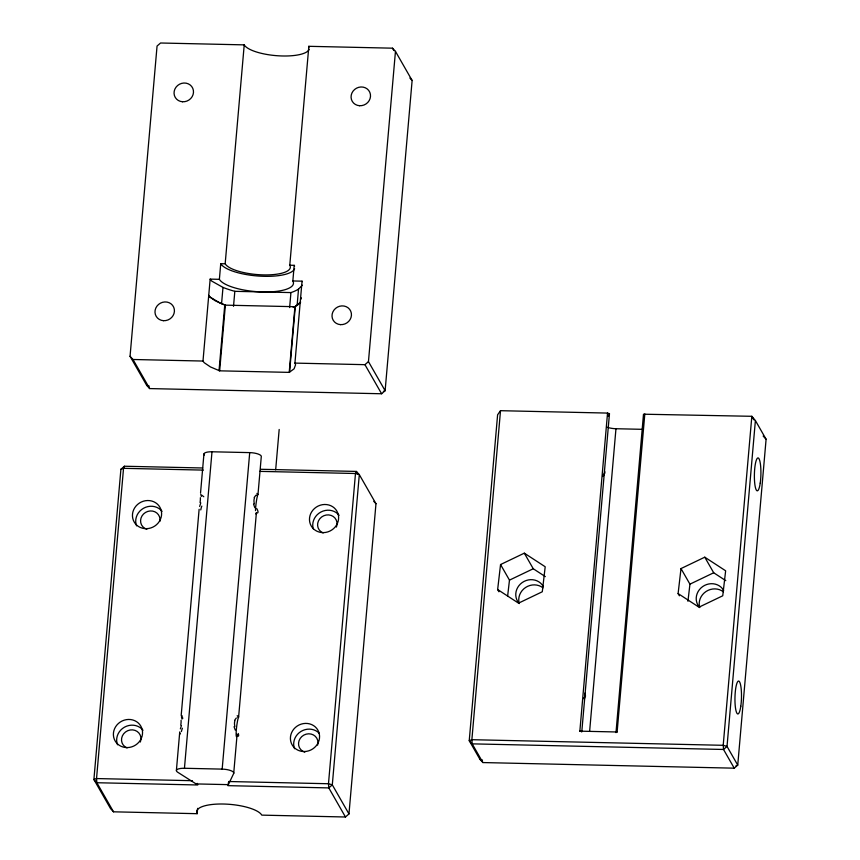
<?xml version="1.0" encoding="UTF-8"?>
<svg xmlns="http://www.w3.org/2000/svg" width="860" height="860" viewBox="0 0 860 860"><rect width="100%" height="100%" fill="white"/><g stroke="black" fill="none" stroke-linecap="round" stroke-linejoin="round"><path stroke-width="1.29" d="M199.122 509.281L181.18 715.477M302.312 281.671A40.302 12.287 5 0 0 302.064 281.166L292.841 280.962A37.474 11.427 5 0 1 262.88 291.959A37.474 11.427 5 0 1 219.386 279.328L220.74 263.687L225.169 263.784A32.959 10.051 5 0 0 263.429 274.899A32.959 10.051 5 0 0 289.777 265.224L308.837 46.311L392.504 48.181L395.46 51.374L412.123 80.474L385.119 390.709L381.614 393.762L149.672 388.58L146.716 385.387L130.053 356.287L157.057 46.053L160.562 43L244.219 44.87A32.959 10.051 5 0 0 277.715 55.76A32.959 10.051 5 0 0 309.181 49.278M202.734 467.99L124.399 466.238L120.905 469.291L93.901 779.525L110.564 808.626L113.52 811.818L197.176 813.689A32.959 10.051 5 0 1 223.535 804.025A32.959 10.051 5 0 1 261.795 815.13L345.462 817L348.966 813.947L375.971 503.713L359.308 474.612L356.341 471.42L260.763 469.281M302.053 281.166L294.926 363.103A40.119 12.234 5 0 1 295.55 364.833L294.088 368.822L289.218 372.38L219.655 370.832L210.506 366.962L204.357 362.802A39.958 12.191 5 0 1 202.992 361.05L210.162 279.113L219.386 279.328M176.397 770.42L179.74 731.914M200.552 492.834L203.938 453.929M210.162 279.113A40.302 12.287 5 0 0 211.85 281.156L222.987 287.412L221.568 303.677L225.374 305.149L294.937 306.708L300.591 302.043M225.169 263.784L244.219 44.87M236.973 735.891L233.705 773.419L228.384 784.642L196.08 783.922L177.601 772.172A9.89 3.021 5 0 1 184.448 768.27L211.99 451.779L249.712 452.618A9.89 3.021 5 0 1 261.257 456.929L257.989 494.457M219.042 370.606L224.761 304.935M219.655 370.832L225.374 305.149M233.511 306.343L234.823 291.325A62.834 19.167 5 0 1 222.987 287.412M197.176 813.689L197.65 808.346M233.705 773.419A9.89 3.021 5 0 0 222.17 769.12L249.712 452.618M238.607 717.133L256.355 513.226M289.627 307.59L290.938 292.583A62.834 19.167 5 0 0 298.527 289.1L302.322 285.176M275.662 469.872L279.177 429.473M292.841 280.962L294.206 265.332L289.777 265.224M289.218 372.38L294.937 306.708M289.583 372.176L295.292 306.504M298.527 289.1L297.119 305.364A62.834 19.167 5 0 1 293.174 307.461M383.356 391.354L385.119 390.709L368.456 361.619L395.46 51.374M581.779 731.871L609.471 413.692L607.536 413.079L500.509 410.693L471.871 739.697L472.194 743.857L482.911 762.562L734.236 768.173L737.74 765.12L766.099 439.245L755.392 420.54L751.833 416.304L643.495 414.208L615.986 732.634M581.65 731.58L579.855 731.161L607.536 413.079M589.67 730.774L615.964 428.731A9.89 3.021 5 0 1 607.364 427.259M615.814 732.29L617.125 731.989L644.817 413.918M755.392 420.54L727.022 746.415L737.74 765.12L735.977 765.765M497.65 589.541L500.552 564.547L524.321 553.163L545.197 566.761L542.294 591.755L518.526 603.15L497.65 589.541L498.929 591.777M507.647 595.926L509.475 580.134L500.552 564.547M678.11 593.572L681.002 568.578L704.77 557.183L725.646 570.793L722.744 595.787L698.976 607.171L678.11 593.572L679.379 595.797M687.946 601.269L689.935 584.166L681.002 568.578M228.222 783.901L227.9 785.653L328.8 787.911L332.304 784.847L359.308 474.612L355.481 473.505L259.655 471.366M228.33 783.299L228.534 782.17M584.725 698.083L584.886 696.245M604.139 474.978L604.311 473.108M199.66 506.475L200.767 502.853M181.46 725.496L180.374 728.893M124.399 466.238L123.539 468.324L96.535 778.558L96.857 782.729L113.52 811.818M608.342 416.165L609.461 413.8M234.597 720.304L236.306 718.014M254.195 497.488L255.893 495.252M300.559 302.139L297.861 304.881M500.509 410.693L497.607 414.789L469.237 740.664L479.955 759.369L482.911 762.562M294.926 363.103L364.952 364.672L368.456 361.619M509.475 580.134L533.254 568.75L545.337 576.619M689.935 584.166L713.703 572.771L725.786 580.65M120.905 469.291L123.539 468.324L203.39 470.108M234.823 291.325L290.938 292.583M130.053 356.287L133.01 359.491L202.992 361.05M615.964 428.731L642.334 429.323M579.855 731.161L617.125 731.989M184.448 768.27L222.17 769.12M192.361 780.697L96.535 778.558L93.901 779.525L96.857 782.729L197.746 784.986L197.209 783.352M228.652 781.514L328.477 783.739L332.304 784.847L348.966 813.947M146.716 385.387L149.264 386.129M479.955 759.369L482.503 760.1M220.289 303.139L210.076 297.13A39.958 12.191 5 0 1 208.7 295.378L208.754 295.378A40.302 12.287 5 0 0 210.431 297.41L215.097 300.688L221.579 303.709A62.834 19.167 5 0 0 225.524 305.16M763.142 436.041L766.099 439.245M409.897 78.067L412.123 80.474M373.745 501.305L375.971 503.713M753.833 419.787L751.833 416.304L723.206 745.308L723.529 749.468L734.236 768.173M704.77 557.183L713.703 572.771M392.504 48.181L393.837 50.503M524.321 553.163L533.254 568.75M364.952 364.672L381.614 393.762M357.674 473.742L356.341 471.42L355.481 473.505L328.477 783.739L328.8 787.911L345.462 817M133.01 359.491L149.672 388.58M235.253 730.108L234.049 726.678M254.807 507.712L253.539 504.035M181.428 716.788L182.008 719.121M236.865 734.203L237.016 734.795M200.745 494.027L201.326 496.5M204.336 455.015A9.89 3.021 5 0 1 211.99 451.779M146.845 529.276A9.89 9.213 -29.8 0 1 141.008 518.096A9.89 9.213 -29.8 0 1 152.575 511.077A9.89 9.213 -29.8 0 1 159.874 521.375M322.984 532.91A9.89 9.213 -29.8 0 1 318.469 520.891A9.89 9.213 -29.8 0 1 331.068 515.398A9.89 9.213 -29.8 0 1 336.41 527.051M313.266 528.879A14.835 13.824 -29.8 0 1 320.952 512.001A14.835 13.824 -29.8 0 1 339.109 515.29M136.557 525.869A14.835 13.824 -29.8 0 1 143.47 508.303A14.835 13.824 -29.8 0 1 162.088 511.345M304.805 752.145A9.89 9.213 -29.8 0 1 299.065 740.675A9.89 9.213 -29.8 0 1 311.127 734.064A9.89 9.213 -29.8 0 1 317.641 745.104M294.529 748.737A14.835 13.824 -29.8 0 1 300.978 731.441A14.835 13.824 -29.8 0 1 319.404 733.462M126.915 747.878A9.89 9.213 -29.8 0 1 122.389 735.859A9.89 9.213 -29.8 0 1 134.988 730.366A9.89 9.213 -29.8 0 1 140.33 742.019M117.508 744.782A14.835 13.824 -29.8 0 1 124.41 727.216A14.835 13.824 -29.8 0 1 143.029 730.258M256.344 513.356A10.04 1.075 -83 0 1 255.828 513.914M255.495 510.625A10.04 1.075 -83 0 1 258 494.328M201.842 495.242A8.149 0.817 41.2 0 1 203.788 496.757M200.369 497.704A7.643 2.601 -82.1 0 1 200.047 502.476M200.778 509.937A8.149 2.569 -64.9 0 1 201.831 506.099M256.807 508.625A8.149 2.387 49.9 0 1 256.13 512.807M254.356 503.82A7.675 4.913 74.7 0 1 254.506 497.811M256.957 493.382A8.138 2.387 -64.6 0 1 257.065 495.532M236.962 736.031A10.04 1.075 -83 0 1 236.35 729.549A10.04 1.075 -83 0 1 238.618 716.993M182.019 715.842A7.116 0.72 42.2 0 1 182.427 716.111M181.503 716.907A9.17 1.29 51 0 1 182.9 718.175M181.062 720.314A7.557 2.655 -82.1 0 1 180.75 725.12M181.395 731.57A9.105 2.387 -66.1 0 1 182.395 728.237M180.245 733.967A7.127 3.816 -46.9 0 1 179.976 733.139M237.242 735.01A7.116 2.01 50.8 0 1 237.048 735.902M238.263 733.483A9.17 1.935 58.9 0 1 237.951 736.192M234.898 726.453A7.557 4.88 74.1 0 1 234.941 720.637M237.156 715.767A9.105 3.042 -67.1 0 1 238.306 716.928M238.489 716.606A7.127 1.086 -44.4 0 1 238.091 717.519M723.475 591.895A14.835 13.824 -29.8 0 0 706.049 591.497A14.835 13.824 -29.8 0 0 699.728 607.579A14.835 13.824 -29.8 0 1 702.631 586.606A14.835 13.824 -29.8 0 1 723.69 590.433M519.279 603.548A14.835 13.824 -29.8 0 1 525.6 587.477A14.835 13.824 -29.8 0 1 543.015 587.864M519.203 603.462A14.835 13.824 -29.8 0 1 522.181 582.575A14.835 13.824 -29.8 0 1 543.24 586.402M603.312 474.494A8.396 5.268 87.3 0 1 602.688 476.515M604.73 471.452A8.374 6.439 72.1 0 1 604.903 473.183M583.897 697.632A8.396 5.268 87.3 0 1 583.617 698.686M584.94 693.138A8.374 6.439 72.1 0 1 585.477 696.32M308.837 46.311A32.959 10.051 5 0 1 309.181 47.063M301.15 298.656A40.517 12.362 5 0 0 300.785 297.689A40.312 12.298 5 0 1 301.193 298.807M294.593 268.696A37.474 11.427 5 0 1 258.817 276.071A37.474 11.427 5 0 1 220.74 263.687M294.206 265.332A37.474 11.427 5 0 1 294.593 266.192M727.022 746.415L723.529 749.468L472.194 743.857L469.237 740.664L471.871 739.697L723.206 745.308L727.022 746.415M323.51 532.619A14.835 13.824 -29.8 0 0 336.937 511.216A14.835 13.824 -29.8 0 0 311.685 511.818A14.835 13.824 -29.8 0 0 323.51 532.619M146.49 528.674A14.835 13.824 -29.8 0 0 159.917 507.26A14.835 13.824 -29.8 0 0 134.665 507.862A14.835 13.824 -29.8 0 0 146.49 528.674M304.462 751.543A14.835 13.824 -29.8 0 0 317.877 730.129A14.835 13.824 -29.8 0 0 292.626 730.731A14.835 13.824 -29.8 0 0 304.462 751.543M127.441 747.587A14.835 13.824 -29.8 0 0 140.857 726.184A14.835 13.824 -29.8 0 0 115.606 726.775A14.835 13.824 -29.8 0 0 127.441 747.587M740.793 706.254A16.48 3.257 -88.7 0 0 738.697 681.055A16.48 3.257 -88.7 0 0 735.182 705.254A16.48 3.257 -88.7 0 0 740.793 706.254M760.218 483.116A16.48 3.257 -88.7 0 0 758.111 457.918A16.48 3.257 -88.7 0 0 754.607 482.116A16.48 3.257 -88.7 0 0 760.218 483.116M340.474 324.629A9.89 9.213 -29.8 0 0 350.719 311.148A9.89 9.213 -29.8 0 0 334.013 310.03A9.89 9.213 -29.8 0 0 340.474 324.629M163.454 320.683A9.89 9.213 -29.8 0 0 173.698 307.203A9.89 9.213 -29.8 0 0 156.993 306.074A9.89 9.213 -29.8 0 0 163.454 320.683M359.523 105.716A9.89 9.213 -29.8 0 0 369.779 92.235A9.89 9.213 -29.8 0 0 353.073 91.106A9.89 9.213 -29.8 0 0 359.523 105.716M182.503 101.759A9.89 9.213 -29.8 0 0 192.758 88.279A9.89 9.213 -29.8 0 0 176.053 87.15A9.89 9.213 -29.8 0 0 182.503 101.759"/></g></svg>
